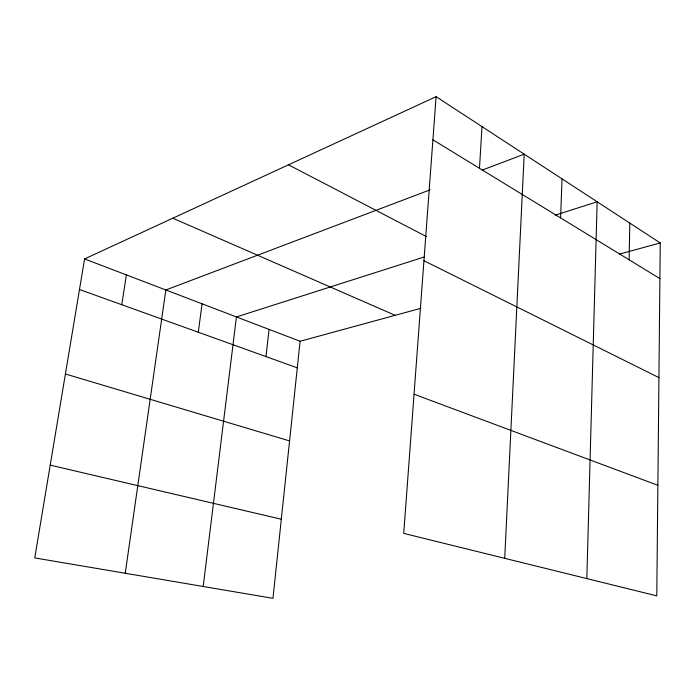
<?xml version="1.0" encoding="UTF-8"?>
<svg xmlns="http://www.w3.org/2000/svg" width="695" height="695" viewBox="0 0 695 695"><rect width="100%" height="100%" fill="white"/><g stroke="black" fill="none" stroke-linecap="round" stroke-linejoin="round"><path stroke-width="1.04" d="M660.25 242.963L656.784 595.858L403.726 533.395L436.104 96.675L660.25 242.963L619.48 254.092M629.131 259.808L629.8 223.095M586.823 578.587L597.153 201.785L555.183 215.181M560.587 217.891L562.047 178.876M504.709 558.32L524.204 154.177L482.295 170.058M479.48 168.294L482 126.629M420.927 308.285L300.092 341.262L272.961 598.326L34.75 557.911L84.582 258.931L436.104 96.675M265.959 356.587L269.069 329.413M203.192 586.484L236.439 316.946L424.324 256.959M198.292 332.245L202.071 303.819M125.239 573.262L165.836 289.98L430.144 189.822M121.773 304.731L126.386 274.899M50.214 465.137L281.31 519.217M65.408 373.988L289.572 440.917M79.482 289.52L297.286 367.846M414.046 394.204L657.87 485.301M84.582 258.931L300.092 341.262M172.812 218.204L395.151 315.322M423.941 260.721L658.93 377.602M288.486 164.811L426.382 236.569M432.907 139.817L659.903 278.617"/></g></svg>
